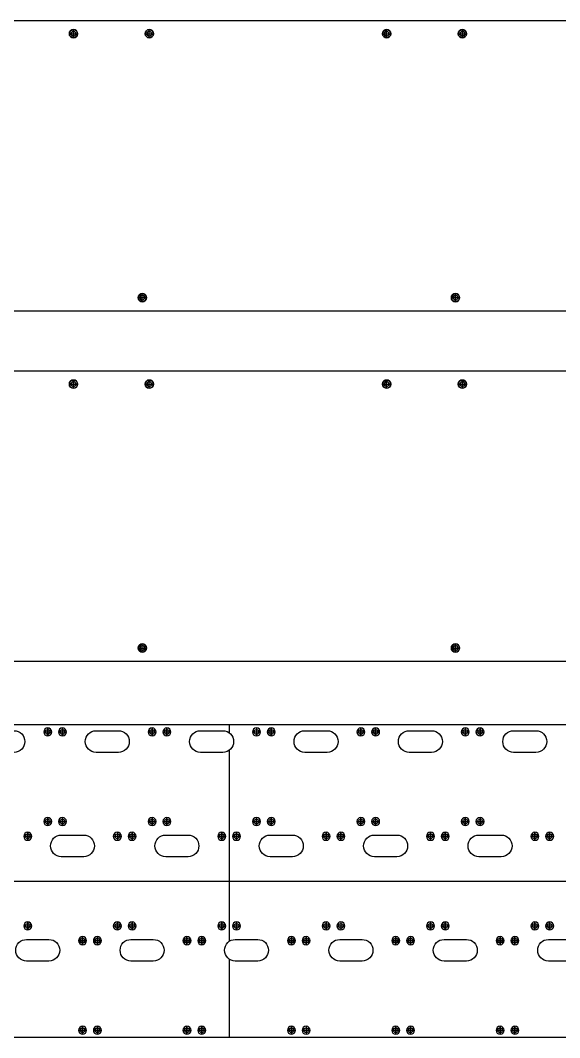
# Model space of a CAD drawing. Extents: x -830 to 619, y -338 to 435.
# Drawn here: x -107 to 255, y -279 to 403 of the extents above; entities that cross this region are included whole.
import ezdxf

# ---------------------------------------------------------------- set-up
doc = ezdxf.new("R2010")
doc.units = 0
doc.layers.add('DEFAULT', color=7, linetype='CONTINUOUS')

msp = doc.modelspace()

# ---------------------------------------------------------------- linework, layer by layer
at = {"layer": 'DEFAULT'}
for p, q in [((-71.321, 391.539, -546.762), (-71.321, 396.539, -546.762)), ((-20.496, 391.539, -546.762), (-20.496, 396.539, -546.762)), ((138.679, 391.539, -546.762), (138.679, 396.539, -546.762)), ((189.504, 391.539, -546.762), (189.504, 396.539, -546.762)), ((-73.821, 394.039, -546.762), (-68.821, 394.039, -546.762)), ((-22.996, 394.039, -546.762), (-17.996, 394.039, -546.762)), ((136.179, 394.039, -546.762), (141.179, 394.039, -546.762)), ((187.004, 394.039, -546.762), (192.004, 394.039, -546.762)), ((-25.154, 214.539, -546.762), (-25.154, 219.539, -546.762)), ((184.846, 214.539, -546.762), (184.846, 219.539, -546.762)), ((-27.654, 217.039, -546.762), (-22.654, 217.039, -546.762)), ((182.346, 217.039, -546.762), (187.346, 217.039, -546.762)), ((-73.821, 159.055, -546.762), (-68.821, 159.055, -546.762)), ((-71.321, 156.555, -546.762), (-71.321, 161.555, -546.762)), ((-22.996, 159.055, -546.762), (-17.996, 159.055, -546.762)), ((-20.496, 156.555, -546.762), (-20.496, 161.555, -546.762)), ((136.179, 159.055, -546.762), (141.179, 159.055, -546.762)), ((138.679, 156.555, -546.762), (138.679, 161.555, -546.762)), ((187.004, 159.055, -546.762), (192.004, 159.055, -546.762)), ((189.504, 156.555, -546.762), (189.504, 161.555, -546.762)), ((-27.654, -17.945, -546.762), (-22.654, -17.945, -546.762)), ((-25.154, -20.445, -546.762), (-25.154, -15.445, -546.762)), ((182.346, -17.945, -546.762), (187.346, -17.945, -546.762)), ((184.846, -20.445, -546.762), (184.846, -15.445, -546.762)), ((-550.224, -69.296, -18), (616.376, -69.296, -18)), ((-91.273, -74.246, -18), (-85.873, -74.246, -18)), ((-91.073, -74.247, -18), (-86.073, -74.247, -18)), ((-88.573, -71.546, -18), (-88.573, -76.946, -18)), ((-88.573, -76.747, -18), (-88.573, -71.747, -18)), ((-81.376, -74.244, -18), (-75.976, -74.244, -18)), ((-81.176, -74.244, -18), (-76.176, -74.244, -18)), ((-78.676, -71.544, -18), (-78.676, -76.944, -18)), ((-78.676, -76.744, -18), (-78.676, -71.744, -18)), ((-56.159, -73.433, -18), (-41.159, -73.433, -18)), ((-21.273, -74.246, -18), (-15.873, -74.246, -18)), ((-21.073, -74.244, -18), (-16.073, -74.244, -18)), ((-18.573, -71.546, -18), (-18.573, -76.946, -18)), ((-18.573, -76.744, -18), (-18.573, -71.744, -18)), ((-11.376, -74.244, -18), (-5.976, -74.244, -18)), ((-11.176, -74.244, -18), (-6.176, -74.244, -18)), ((-8.676, -71.544, -18), (-8.676, -76.944, -18)), ((-8.676, -76.744, -18), (-8.676, -71.744, -18)), ((13.841, -73.433, -18), (28.841, -73.433, -18)), ((33.076, -69.296, -18), (33.076, -74.798, -18)), ((48.727, -74.246, -18), (54.127, -74.246, -18)), ((51.427, -71.546, -18), (51.427, -76.946, -18)), ((58.624, -74.244, -18), (64.024, -74.244, -18)), ((58.824, -74.244, -18), (63.824, -74.244, -18)), ((61.324, -71.544, -18), (61.324, -76.944, -18)), ((61.324, -76.744, -18), (61.324, -71.744, -18)), ((83.841, -73.433, -18), (98.841, -73.433, -18)), ((118.727, -74.246, -18), (124.127, -74.246, -18)), ((118.927, -74.244, -18), (123.927, -74.244, -18)), ((121.427, -71.546, -18), (121.427, -76.946, -18)), ((121.427, -76.744, -18), (121.427, -71.744, -18)), ((128.624, -74.244, -18), (134.024, -74.244, -18)), ((128.824, -74.244, -18), (133.824, -74.244, -18)), ((131.324, -71.544, -18), (131.324, -76.944, -18)), ((131.324, -76.744, -18), (131.324, -71.744, -18)), ((153.841, -73.433, -18), (168.841, -73.433, -18)), ((188.727, -74.246, -18), (194.127, -74.246, -18)), ((191.427, -71.546, -18), (191.427, -76.946, -18)), ((198.624, -74.244, -18), (204.024, -74.244, -18)), ((198.824, -74.247, -18), (203.824, -74.247, -18)), ((201.324, -71.544, -18), (201.324, -76.944, -18)), ((201.324, -76.747, -18), (201.324, -71.747, -18)), ((223.841, -73.433, -18), (238.841, -73.433, -18)), ((-41.159, -87.933, -18), (-56.159, -87.933, -18)), ((28.841, -87.933, -18), (13.841, -87.933, -18)), ((33.076, -86.567, -18), (33.076, -214.748, -18)), ((98.841, -87.933, -18), (83.841, -87.933, -18)), ((168.841, -87.933, -18), (153.841, -87.933, -18)), ((238.841, -87.933, -18), (223.841, -87.933, -18)), ((-91.273, -134.348, -18), (-85.873, -134.348, -18)), ((-91.073, -134.35, -18), (-86.073, -134.35, -18)), ((-88.573, -131.648, -18), (-88.573, -137.048, -18)), ((-88.573, -136.85, -18), (-88.573, -131.85, -18)), ((-81.376, -134.346, -18), (-75.976, -134.346, -18)), ((-81.176, -134.346, -18), (-76.176, -134.346, -18)), ((-78.676, -131.646, -18), (-78.676, -137.046, -18)), ((-78.676, -136.846, -18), (-78.676, -131.846, -18)), ((-21.273, -134.348, -18), (-15.873, -134.348, -18)), ((-21.073, -134.346, -18), (-16.073, -134.346, -18)), ((-18.573, -131.648, -18), (-18.573, -137.048, -18)), ((-18.573, -136.846, -18), (-18.573, -131.846, -18)), ((-11.376, -134.346, -18), (-5.976, -134.346, -18)), ((-11.176, -134.346, -18), (-6.176, -134.346, -18)), ((-8.676, -131.646, -18), (-8.676, -137.046, -18)), ((-8.676, -136.846, -18), (-8.676, -131.846, -18)), ((48.727, -134.348, -18), (54.127, -134.348, -18)), ((48.927, -134.346, -18), (53.927, -134.346, -18)), ((51.427, -131.648, -18), (51.427, -137.048, -18)), ((51.427, -136.846, -18), (51.427, -131.846, -18)), ((58.624, -134.346, -18), (64.024, -134.346, -18)), ((58.824, -134.346, -18), (63.824, -134.346, -18)), ((61.324, -131.646, -18), (61.324, -137.046, -18)), ((61.324, -136.846, -18), (61.324, -131.846, -18)), ((118.727, -134.348, -18), (124.127, -134.348, -18)), ((118.927, -134.346, -18), (123.927, -134.346, -18)), ((121.427, -131.648, -18), (121.427, -137.048, -18)), ((121.427, -136.846, -18), (121.427, -131.846, -18)), ((128.624, -134.346, -18), (134.024, -134.346, -18)), ((128.824, -134.346, -18), (133.824, -134.346, -18)), ((131.324, -131.646, -18), (131.324, -137.046, -18)), ((131.324, -136.846, -18), (131.324, -131.846, -18)), ((188.727, -134.348, -18), (194.127, -134.348, -18)), ((188.927, -134.346, -18), (193.927, -134.346, -18)), ((191.427, -131.648, -18), (191.427, -137.048, -18)), ((191.427, -136.846, -18), (191.427, -131.846, -18)), ((198.624, -134.346, -18), (204.024, -134.346, -18)), ((198.824, -134.35, -18), (203.824, -134.35, -18)), ((201.324, -131.646, -18), (201.324, -137.046, -18)), ((201.324, -136.85, -18), (201.324, -131.85, -18)), ((-101.976, -141.544, -18), (-101.976, -146.944, -18)), ((-101.976, -146.744, -18), (-101.976, -141.744, -18)), ((-41.873, -141.546, -18), (-41.873, -146.946, -18)), ((-31.976, -141.544, -18), (-31.976, -146.944, -18)), ((-31.976, -146.744, -18), (-31.976, -141.744, -18)), ((28.127, -141.546, -18), (28.127, -146.946, -18)), ((28.127, -146.744, -18), (28.127, -141.744, -18)), ((38.024, -141.544, -18), (38.024, -146.944, -18)), ((38.024, -146.744, -18), (38.024, -141.744, -18)), ((98.127, -141.546, -18), (98.127, -146.946, -18)), ((98.127, -146.744, -18), (98.127, -141.744, -18)), ((108.024, -141.544, -18), (108.024, -146.944, -18)), ((108.024, -146.744, -18), (108.024, -141.744, -18)), ((168.127, -141.546, -18), (168.127, -146.946, -18)), ((168.127, -146.744, -18), (168.127, -141.744, -18)), ((178.024, -141.544, -18), (178.024, -146.944, -18)), ((178.024, -146.744, -18), (178.024, -141.744, -18)), ((238.127, -141.546, -18), (238.127, -146.946, -18)), ((238.127, -146.744, -18), (238.127, -141.744, -18)), ((248.024, -141.544, -18), (248.024, -146.944, -18)), ((248.024, -146.744, -18), (248.024, -141.744, -18)), ((-104.676, -144.244, -18), (-99.276, -144.244, -18)), ((-104.476, -144.244, -18), (-99.476, -144.244, -18)), ((-79.459, -143.433, -18), (-64.459, -143.433, -18)), ((-44.573, -144.246, -18), (-39.173, -144.246, -18)), ((-34.676, -144.244, -18), (-29.276, -144.244, -18)), ((-34.476, -144.244, -18), (-29.476, -144.244, -18)), ((-9.459, -143.433, -18), (5.541, -143.433, -18)), ((25.427, -144.246, -18), (30.827, -144.246, -18)), ((25.627, -144.244, -18), (30.627, -144.244, -18)), ((35.324, -144.244, -18), (40.724, -144.244, -18)), ((35.524, -144.244, -18), (40.524, -144.244, -18)), ((60.541, -143.433, -18), (75.541, -143.433, -18)), ((95.427, -144.246, -18), (100.827, -144.246, -18)), ((95.627, -144.244, -18), (100.627, -144.244, -18)), ((105.324, -144.244, -18), (110.724, -144.244, -18)), ((105.524, -144.244, -18), (110.524, -144.244, -18)), ((130.541, -143.433, -18), (145.541, -143.433, -18)), ((165.427, -144.246, -18), (170.827, -144.246, -18)), ((165.627, -144.244, -18), (170.627, -144.244, -18)), ((175.324, -144.244, -18), (180.724, -144.244, -18)), ((175.524, -144.244, -18), (180.524, -144.244, -18)), ((200.541, -143.433, -18), (215.541, -143.433, -18)), ((235.427, -144.246, -18), (240.827, -144.246, -18)), ((235.627, -144.244, -18), (240.627, -144.244, -18)), ((245.324, -144.244, -18), (250.724, -144.244, -18)), ((245.524, -144.244, -18), (250.524, -144.244, -18)), ((-64.459, -157.933, -18), (-79.459, -157.933, -18)), ((5.541, -157.933, -18), (-9.459, -157.933, -18)), ((75.541, -157.933, -18), (60.541, -157.933, -18)), ((145.541, -157.933, -18), (130.541, -157.933, -18)), ((215.541, -157.933, -18), (200.541, -157.933, -18)), ((-550.224, -174.296, -18), (616.376, -174.296, -18)), ((-104.676, -204.346, -18), (-99.276, -204.346, -18)), ((-104.476, -204.346, -18), (-99.476, -204.346, -18)), ((-101.976, -201.646, -18), (-101.976, -207.046, -18)), ((-101.976, -206.846, -18), (-101.976, -201.846, -18)), ((-44.573, -204.348, -18), (-39.173, -204.348, -18)), ((-44.373, -204.346, -18), (-39.373, -204.346, -18)), ((-41.873, -201.648, -18), (-41.873, -207.048, -18)), ((-41.873, -206.846, -18), (-41.873, -201.846, -18)), ((-34.676, -204.346, -18), (-29.276, -204.346, -18)), ((-34.476, -204.346, -18), (-29.476, -204.346, -18)), ((-31.976, -201.646, -18), (-31.976, -207.046, -18)), ((-31.976, -206.846, -18), (-31.976, -201.846, -18)), ((25.427, -204.348, -18), (30.827, -204.348, -18)), ((25.627, -204.346, -18), (30.627, -204.346, -18)), ((28.127, -201.648, -18), (28.127, -207.048, -18)), ((28.127, -206.846, -18), (28.127, -201.846, -18)), ((35.324, -204.346, -18), (40.724, -204.346, -18)), ((35.524, -204.346, -18), (40.524, -204.346, -18)), ((38.024, -201.646, -18), (38.024, -207.046, -18)), ((38.024, -206.846, -18), (38.024, -201.846, -18)), ((95.427, -204.348, -18), (100.827, -204.348, -18)), ((95.627, -204.346, -18), (100.627, -204.346, -18)), ((98.127, -201.648, -18), (98.127, -207.048, -18)), ((98.127, -206.846, -18), (98.127, -201.846, -18)), ((105.324, -204.346, -18), (110.724, -204.346, -18)), ((108.024, -201.646, -18), (108.024, -207.046, -18)), ((165.427, -204.348, -18), (170.827, -204.348, -18)), ((165.627, -204.346, -18), (170.627, -204.346, -18)), ((168.127, -201.648, -18), (168.127, -207.048, -18)), ((168.127, -206.846, -18), (168.127, -201.846, -18)), ((175.324, -204.346, -18), (180.724, -204.346, -18)), ((175.524, -204.346, -18), (180.524, -204.346, -18)), ((178.024, -201.646, -18), (178.024, -207.046, -18)), ((178.024, -206.846, -18), (178.024, -201.846, -18)), ((235.427, -204.348, -18), (240.827, -204.348, -18)), ((235.627, -204.346, -18), (240.627, -204.346, -18)), ((238.127, -201.648, -18), (238.127, -207.048, -18)), ((238.127, -206.846, -18), (238.127, -201.846, -18)), ((245.324, -204.346, -18), (250.724, -204.346, -18)), ((245.524, -204.346, -18), (250.524, -204.346, -18)), ((248.024, -201.646, -18), (248.024, -207.046, -18)), ((248.024, -206.846, -18), (248.024, -201.846, -18)), ((-102.759, -213.433, -18), (-87.759, -213.433, -18)), ((-67.873, -214.246, -18), (-62.473, -214.246, -18)), ((-67.673, -214.244, -18), (-62.673, -214.244, -18)), ((-65.173, -211.546, -18), (-65.173, -216.946, -18)), ((-65.173, -216.744, -18), (-65.173, -211.744, -18)), ((-57.976, -214.244, -18), (-52.576, -214.244, -18)), ((-57.776, -214.244, -18), (-52.776, -214.244, -18)), ((-55.276, -211.544, -18), (-55.276, -216.944, -18)), ((-55.276, -216.744, -18), (-55.276, -211.744, -18)), ((-32.759, -213.433, -18), (-17.759, -213.433, -18)), ((2.127, -214.246, -18), (7.527, -214.246, -18)), ((2.327, -214.244, -18), (7.327, -214.244, -18)), ((4.827, -211.546, -18), (4.827, -216.946, -18)), ((4.827, -216.744, -18), (4.827, -211.744, -18)), ((12.024, -214.244, -18), (17.424, -214.244, -18)), ((12.224, -214.244, -18), (17.224, -214.244, -18)), ((14.724, -211.544, -18), (14.724, -216.944, -18)), ((14.724, -216.744, -18), (14.724, -211.744, -18)), ((37.241, -213.433, -18), (52.241, -213.433, -18)), ((72.127, -214.246, -18), (77.527, -214.246, -18)), ((72.327, -214.244, -18), (77.327, -214.244, -18)), ((74.827, -211.546, -18), (74.827, -216.946, -18)), ((74.827, -216.744, -18), (74.827, -211.744, -18)), ((82.024, -214.244, -18), (87.424, -214.244, -18)), ((82.224, -214.244, -18), (87.224, -214.244, -18)), ((84.724, -211.544, -18), (84.724, -216.944, -18)), ((84.724, -216.744, -18), (84.724, -211.744, -18)), ((107.241, -213.433, -18), (122.241, -213.433, -18)), ((142.127, -214.246, -18), (147.527, -214.246, -18)), ((142.327, -214.244, -18), (147.327, -214.244, -18)), ((144.827, -211.546, -18), (144.827, -216.946, -18)), ((144.827, -216.744, -18), (144.827, -211.744, -18)), ((152.024, -214.244, -18), (157.424, -214.244, -18)), ((152.224, -214.244, -18), (157.224, -214.244, -18)), ((154.724, -211.544, -18), (154.724, -216.944, -18)), ((154.724, -216.744, -18), (154.724, -211.744, -18)), ((177.241, -213.433, -18), (192.241, -213.433, -18)), ((212.127, -214.246, -18), (217.527, -214.246, -18)), ((212.327, -214.244, -18), (217.327, -214.244, -18)), ((214.827, -211.546, -18), (214.827, -216.946, -18)), ((214.827, -216.744, -18), (214.827, -211.744, -18)), ((222.024, -214.244, -18), (227.424, -214.244, -18)), ((222.224, -214.244, -18), (227.224, -214.244, -18)), ((224.724, -211.544, -18), (224.724, -216.944, -18)), ((224.724, -216.744, -18), (224.724, -211.744, -18)), ((247.241, -213.433, -18), (262.241, -213.433, -18)), ((-87.759, -227.933, -18), (-102.759, -227.933, -18)), ((-17.759, -227.933, -18), (-32.759, -227.933, -18)), ((33.076, -226.617, -18), (33.076, -279.296, -18)), ((52.241, -227.933, -18), (37.241, -227.933, -18)), ((122.241, -227.933, -18), (107.241, -227.933, -18)), ((192.241, -227.933, -18), (177.241, -227.933, -18)), ((262.241, -227.933, -18), (247.241, -227.933, -18)), ((-65.173, -271.648, -18), (-65.173, -277.048, -18)), ((-65.173, -276.846, -18), (-65.173, -271.846, -18)), ((-55.276, -271.646, -18), (-55.276, -277.046, -18)), ((-55.276, -276.846, -18), (-55.276, -271.846, -18)), ((4.827, -271.648, -18), (4.827, -277.048, -18)), ((4.827, -276.846, -18), (4.827, -271.846, -18)), ((14.724, -271.646, -18), (14.724, -277.046, -18)), ((14.724, -276.846, -18), (14.724, -271.846, -18)), ((74.827, -271.648, -18), (74.827, -277.048, -18)), ((74.827, -276.846, -18), (74.827, -271.846, -18)), ((84.724, -271.646, -18), (84.724, -277.046, -18)), ((144.827, -271.648, -18), (144.827, -277.048, -18)), ((144.827, -276.846, -18), (144.827, -271.846, -18)), ((154.724, -271.646, -18), (154.724, -277.046, -18)), ((154.724, -276.846, -18), (154.724, -271.846, -18)), ((214.827, -271.648, -18), (214.827, -277.048, -18)), ((214.827, -276.846, -18), (214.827, -271.846, -18)), ((224.724, -271.646, -18), (224.724, -277.046, -18)), ((224.724, -276.846, -18), (224.724, -271.846, -18)), ((616.376, -279.296, -18), (-550.224, -279.296, -18)), ((-67.873, -274.348, -18), (-62.473, -274.348, -18)), ((-67.673, -274.346, -18), (-62.673, -274.346, -18)), ((-57.976, -274.346, -18), (-52.576, -274.346, -18)), ((-57.776, -274.346, -18), (-52.776, -274.346, -18)), ((2.127, -274.348, -18), (7.527, -274.348, -18)), ((2.327, -274.346, -18), (7.327, -274.346, -18)), ((12.024, -274.346, -18), (17.424, -274.346, -18)), ((12.224, -274.346, -18), (17.224, -274.346, -18)), ((72.127, -274.348, -18), (77.527, -274.348, -18)), ((72.327, -274.346, -18), (77.327, -274.346, -18)), ((82.024, -274.346, -18), (87.424, -274.346, -18)), ((142.127, -274.348, -18), (147.527, -274.348, -18)), ((142.327, -274.346, -18), (147.327, -274.346, -18)), ((152.024, -274.346, -18), (157.424, -274.346, -18)), ((152.224, -274.346, -18), (157.224, -274.346, -18)), ((212.127, -274.348, -18), (217.527, -274.348, -18)), ((212.327, -274.346, -18), (217.327, -274.346, -18)), ((222.024, -274.346, -18), (227.424, -274.346, -18)), ((222.224, -274.346, -18), (227.224, -274.346, -18))]:
    msp.add_line(p, q, dxfattribs=at)
for points in [[(618.659, 208.039), (-501.341, 208.039), (-501.341, 403.039), (618.659, 403.039)], [(618.659, -26.945), (-501.341, -26.945), (-501.341, 168.055), (618.659, 168.055)]]:
    msp.add_lwpolyline(points, close=True, dxfattribs=at)
for centre, radius in [((-71.321, 394.039, -546.762), 2.75), ((-71.321, 394.039, -546.762), 2.75), ((-71.321, 394.039, -546.762), 2.75), ((-20.496, 394.039, -546.762), 2.75), ((-20.496, 394.039, -546.762), 2.75), ((-20.496, 394.039, -546.762), 2.75), ((-20.496, 394.039, -546.762), 2.75), ((138.679, 394.039, -546.762), 2.75), ((138.679, 394.039, -546.762), 2.75), ((138.679, 394.039, -546.762), 2.75), ((189.504, 394.039, -546.762), 2.75), ((189.504, 394.039, -546.762), 2.75), ((189.504, 394.039, -546.762), 2.75), ((189.504, 394.039, -546.762), 2.75), ((-71.321, 394.039, -546.762), 1.587), ((-71.321, 394.039, -546.762), 1.587), ((-71.321, 394.039, -546.762), 1.587), ((-71.321, 394.039, -546.762), 1.587), ((-71.321, 394.039, -546.762), 1.587), ((-20.496, 394.039, -546.762), 1.587), ((-20.496, 394.039, -546.762), 1.587), ((-20.496, 394.039, -546.762), 1.587), ((-20.496, 394.039, -546.762), 1.587), ((138.679, 394.039, -546.762), 1.587), ((138.679, 394.039, -546.762), 1.587), ((138.679, 394.039, -546.762), 1.587), ((138.679, 394.039, -546.762), 1.587), ((138.679, 394.039, -546.762), 1.587), ((189.504, 394.039, -546.762), 1.587), ((189.504, 394.039, -546.762), 1.587), ((189.504, 394.039, -546.762), 1.587), ((189.504, 394.039, -546.762), 1.587), ((-25.154, 217.039, -546.762), 2.75), ((-25.154, 217.039, -546.762), 2.75), ((-25.154, 217.039, -546.762), 1.587), ((-25.154, 217.039, -546.762), 1.587), ((184.846, 217.039, -546.762), 2.75), ((184.846, 217.039, -546.762), 2.75), ((184.846, 217.039, -546.762), 1.587), ((184.846, 217.039, -546.762), 1.587), ((-71.321, 159.055, -546.762), 2.75), ((-71.321, 159.055, -546.762), 2.75), ((-71.321, 159.055, -546.762), 2.75), ((-71.321, 159.055, -546.762), 1.587), ((-71.321, 159.055, -546.762), 1.587), ((-71.321, 159.055, -546.762), 1.587), ((-71.321, 159.055, -546.762), 1.587), ((-71.321, 159.055, -546.762), 1.587), ((-20.496, 159.055, -546.762), 2.75), ((-20.496, 159.055, -546.762), 2.75), ((-20.496, 159.055, -546.762), 2.75), ((-20.496, 159.055, -546.762), 2.75), ((-20.496, 159.055, -546.762), 1.587), ((-20.496, 159.055, -546.762), 1.587), ((-20.496, 159.055, -546.762), 1.587), ((-20.496, 159.055, -546.762), 1.587), ((138.679, 159.055, -546.762), 2.75), ((138.679, 159.055, -546.762), 2.75), ((138.679, 159.055, -546.762), 2.75), ((138.679, 159.055, -546.762), 1.587), ((138.679, 159.055, -546.762), 1.587), ((138.679, 159.055, -546.762), 1.587), ((138.679, 159.055, -546.762), 1.587), ((138.679, 159.055, -546.762), 1.587), ((189.504, 159.055, -546.762), 2.75), ((189.504, 159.055, -546.762), 2.75), ((189.504, 159.055, -546.762), 2.75), ((189.504, 159.055, -546.762), 2.75), ((189.504, 159.055, -546.762), 1.587), ((189.504, 159.055, -546.762), 1.587), ((189.504, 159.055, -546.762), 1.587), ((189.504, 159.055, -546.762), 1.587), ((-25.154, -17.945, -546.762), 2.75), ((-25.154, -17.945, -546.762), 2.75), ((-25.154, -17.945, -546.762), 1.587), ((-25.154, -17.945, -546.762), 1.587), ((184.846, -17.945, -546.762), 2.75), ((184.846, -17.945, -546.762), 2.75), ((184.846, -17.945, -546.762), 1.587), ((184.846, -17.945, -546.762), 1.587), ((-88.573, -74.247, -18), 1.587), ((-78.676, -74.244, -18), 1.587), ((-18.573, -74.244, -18), 1.587), ((-8.676, -74.244, -18), 1.587), ((51.427, -74.244, -18), 1.587), ((61.324, -74.244, -18), 1.587), ((121.427, -74.244, -18), 1.587), ((131.324, -74.244, -18), 1.587), ((191.427, -74.244, -18), 1.587), ((201.324, -74.247, -18), 1.587), ((-88.573, -134.35, -18), 1.587), ((-78.676, -134.346, -18), 1.587), ((-18.573, -134.346, -18), 1.587), ((-8.676, -134.346, -18), 1.587), ((51.427, -134.346, -18), 1.587), ((61.324, -134.346, -18), 1.587), ((121.427, -134.346, -18), 1.587), ((131.324, -134.346, -18), 1.587), ((191.427, -134.346, -18), 1.587), ((201.324, -134.35, -18), 1.587), ((-101.976, -144.244, -18), 1.587), ((-41.873, -144.244, -18), 1.587), ((-31.976, -144.244, -18), 1.587), ((28.127, -144.244, -18), 1.587), ((38.024, -144.244, -18), 1.587), ((98.127, -144.244, -18), 1.587), ((108.024, -144.244, -18), 1.587), ((168.127, -144.244, -18), 1.587), ((178.024, -144.244, -18), 1.587), ((238.127, -144.244, -18), 1.587), ((248.024, -144.244, -18), 1.587), ((-101.976, -204.346, -18), 1.587), ((-41.873, -204.346, -18), 1.587), ((-31.976, -204.346, -18), 1.587), ((28.127, -204.346, -18), 1.587), ((38.024, -204.346, -18), 1.587), ((98.127, -204.346, -18), 1.587), ((108.024, -204.346, -18), 1.587), ((168.127, -204.346, -18), 1.587), ((178.024, -204.346, -18), 1.587), ((238.127, -204.346, -18), 1.587), ((248.024, -204.346, -18), 1.587), ((-65.173, -214.244, -18), 1.587), ((-55.276, -214.244, -18), 1.587), ((4.827, -214.244, -18), 1.587), ((14.724, -214.244, -18), 1.587), ((74.827, -214.244, -18), 1.587), ((84.724, -214.244, -18), 1.587), ((144.827, -214.244, -18), 1.587), ((154.724, -214.244, -18), 1.587), ((214.827, -214.244, -18), 1.587), ((224.724, -214.244, -18), 1.587), ((-65.173, -274.346, -18), 1.587), ((-55.276, -274.346, -18), 1.587), ((4.827, -274.346, -18), 1.587), ((14.724, -274.346, -18), 1.587), ((74.827, -274.346, -18), 1.587), ((84.724, -274.346, -18), 1.587), ((144.827, -274.346, -18), 1.587), ((154.724, -274.346, -18), 1.587), ((214.827, -274.346, -18), 1.587), ((224.724, -274.346, -18), 1.587)]:
    msp.add_circle(centre, radius, dxfattribs=at)
at = {"layer": 'DEFAULT', "extrusion": (0, 0, -1)}
for centre, radius in [((71.321, 394.039, 546.762), 2.75), ((20.496, 394.039, 546.762), 2.75), ((-138.679, 394.039, 546.762), 2.75), ((-189.504, 394.039, 546.762), 2.75), ((71.321, 394.039, 546.762), 1.587), ((20.496, 394.039, 546.762), 1.587), ((-138.679, 394.039, 546.762), 1.587), ((-189.504, 394.039, 546.762), 1.587), ((25.154, 217.039, 546.762), 2.75), ((25.154, 217.039, 546.762), 1.587), ((-184.846, 217.039, 546.762), 2.75), ((-184.846, 217.039, 546.762), 1.587), ((71.321, 159.055, 546.762), 2.75), ((71.321, 159.055, 546.762), 1.587), ((20.496, 159.055, 546.762), 2.75), ((20.496, 159.055, 546.762), 1.587), ((-138.679, 159.055, 546.762), 2.75), ((-138.679, 159.055, 546.762), 1.587), ((-189.504, 159.055, 546.762), 2.75), ((-189.504, 159.055, 546.762), 1.587), ((25.154, -17.945, 546.762), 2.75), ((25.154, -17.945, 546.762), 1.587), ((-184.846, -17.945, 546.762), 2.75), ((-184.846, -17.945, 546.762), 1.587), ((88.573, -74.246, 18), 2.7), ((88.573, -74.246, 18), 2.7), ((78.676, -74.244, 18), 2.7), ((78.676, -74.244, 18), 2.7), ((18.573, -74.246, 18), 2.7), ((18.573, -74.246, 18), 2.7), ((8.676, -74.244, 18), 2.7), ((8.676, -74.244, 18), 2.7), ((-51.427, -74.246, 18), 2.7), ((-51.427, -74.246, 18), 2.7), ((-61.324, -74.244, 18), 2.7), ((-61.324, -74.244, 18), 2.7), ((-121.427, -74.246, 18), 2.7), ((-121.427, -74.246, 18), 2.7), ((-131.324, -74.244, 18), 2.7), ((-131.324, -74.244, 18), 2.7), ((-191.427, -74.246, 18), 2.7), ((-191.427, -74.246, 18), 2.7), ((-201.324, -74.244, 18), 2.7), ((-201.324, -74.244, 18), 2.7), ((88.573, -134.348, 18), 2.7), ((88.573, -134.348, 18), 2.7), ((78.676, -134.346, 18), 2.7), ((78.676, -134.346, 18), 2.7), ((18.573, -134.348, 18), 2.7), ((18.573, -134.348, 18), 2.7), ((8.676, -134.346, 18), 2.7), ((8.676, -134.346, 18), 2.7), ((-51.427, -134.348, 18), 2.7), ((-51.427, -134.348, 18), 2.7), ((-61.324, -134.346, 18), 2.7), ((-61.324, -134.346, 18), 2.7), ((-121.427, -134.348, 18), 2.7), ((-121.427, -134.348, 18), 2.7), ((-131.324, -134.346, 18), 2.7), ((-131.324, -134.346, 18), 2.7), ((-191.427, -134.348, 18), 2.7), ((-191.427, -134.348, 18), 2.7), ((-201.324, -134.346, 18), 2.7), ((-201.324, -134.346, 18), 2.7), ((101.976, -144.244, 18), 2.7), ((101.976, -144.244, 18), 2.7), ((41.873, -144.246, 18), 2.7), ((41.873, -144.246, 18), 2.7), ((31.976, -144.244, 18), 2.7), ((31.976, -144.244, 18), 2.7), ((-28.127, -144.246, 18), 2.7), ((-28.127, -144.246, 18), 2.7), ((-38.024, -144.244, 18), 2.7), ((-38.024, -144.244, 18), 2.7), ((-98.127, -144.246, 18), 2.7), ((-98.127, -144.246, 18), 2.7), ((-108.024, -144.244, 18), 2.7), ((-108.024, -144.244, 18), 2.7), ((-168.127, -144.246, 18), 2.7), ((-168.127, -144.246, 18), 2.7), ((-178.024, -144.244, 18), 2.7), ((-178.024, -144.244, 18), 2.7), ((-238.127, -144.246, 18), 2.7), ((-238.127, -144.246, 18), 2.7), ((-248.024, -144.244, 18), 2.7), ((-248.024, -144.244, 18), 2.7), ((101.976, -204.346, 18), 2.7), ((101.976, -204.346, 18), 2.7), ((41.873, -204.348, 18), 2.7), ((41.873, -204.348, 18), 2.7), ((31.976, -204.346, 18), 2.7), ((31.976, -204.346, 18), 2.7), ((-28.127, -204.348, 18), 2.7), ((-28.127, -204.348, 18), 2.7), ((-38.024, -204.346, 18), 2.7), ((-38.024, -204.346, 18), 2.7), ((-98.127, -204.348, 18), 2.7), ((-98.127, -204.348, 18), 2.7), ((-108.024, -204.346, 18), 2.7), ((-108.024, -204.346, 18), 2.7), ((-168.127, -204.348, 18), 2.7), ((-168.127, -204.348, 18), 2.7), ((-178.024, -204.346, 18), 2.7), ((-178.024, -204.346, 18), 2.7), ((-238.127, -204.348, 18), 2.7), ((-238.127, -204.348, 18), 2.7), ((-248.024, -204.346, 18), 2.7), ((-248.024, -204.346, 18), 2.7), ((65.173, -214.246, 18), 2.7), ((65.173, -214.246, 18), 2.7), ((55.276, -214.244, 18), 2.7), ((55.276, -214.244, 18), 2.7), ((-4.827, -214.246, 18), 2.7), ((-4.827, -214.246, 18), 2.7), ((-14.724, -214.244, 18), 2.7), ((-14.724, -214.244, 18), 2.7), ((-74.827, -214.246, 18), 2.7), ((-74.827, -214.246, 18), 2.7), ((-84.724, -214.244, 18), 2.7), ((-84.724, -214.244, 18), 2.7), ((-144.827, -214.246, 18), 2.7), ((-144.827, -214.246, 18), 2.7), ((-154.724, -214.244, 18), 2.7), ((-154.724, -214.244, 18), 2.7), ((-214.827, -214.246, 18), 2.7), ((-214.827, -214.246, 18), 2.7), ((-224.724, -214.244, 18), 2.7), ((-224.724, -214.244, 18), 2.7), ((65.173, -274.348, 18), 2.7), ((65.173, -274.348, 18), 2.7), ((55.276, -274.346, 18), 2.7), ((55.276, -274.346, 18), 2.7), ((-4.827, -274.348, 18), 2.7), ((-4.827, -274.348, 18), 2.7), ((-14.724, -274.346, 18), 2.7), ((-14.724, -274.346, 18), 2.7), ((-74.827, -274.348, 18), 2.7), ((-74.827, -274.348, 18), 2.7), ((-84.724, -274.346, 18), 2.7), ((-84.724, -274.346, 18), 2.7), ((-144.827, -274.348, 18), 2.7), ((-144.827, -274.348, 18), 2.7), ((-154.724, -274.346, 18), 2.7), ((-154.724, -274.346, 18), 2.7), ((-214.827, -274.348, 18), 2.7), ((-214.827, -274.348, 18), 2.7), ((-224.724, -274.346, 18), 2.7), ((-224.724, -274.346, 18), 2.7)]:
    msp.add_circle(centre, radius, dxfattribs=at)
for centre, start, end in [((111.159, -80.683, 18), 90, 270), ((56.159, -80.683, 18), 270, 90), ((41.159, -80.683, 18), 90, 270), ((-13.841, -80.683, 18), 270, 90), ((-28.841, -80.683, 18), 90, 270), ((-83.841, -80.683, 18), 270, 90), ((-98.841, -80.683, 18), 90, 270), ((-153.841, -80.683, 18), 270, 90), ((-168.841, -80.683, 18), 90, 270), ((-223.841, -80.683, 18), 270, 90), ((-238.841, -80.683, 18), 90, 270), ((79.459, -150.683, 18), 270, 90), ((64.459, -150.683, 18), 90, 270), ((9.459, -150.683, 18), 270, 90), ((-5.541, -150.683, 18), 90, 270), ((-60.541, -150.683, 18), 270, 90), ((-75.541, -150.683, 18), 90, 270), ((-130.541, -150.683, 18), 270, 90), ((-145.541, -150.683, 18), 90, 270), ((-200.541, -150.683, 18), 270, 90), ((-215.541, -150.683, 18), 90, 270), ((102.759, -220.683, 18), 270, 90), ((87.759, -220.683, 18), 90, 270), ((32.759, -220.683, 18), 270, 90), ((17.759, -220.683, 18), 90, 270), ((-37.241, -220.683, 18), 270, 90), ((-52.241, -220.683, 18), 90, 270), ((-107.241, -220.683, 18), 270, 90), ((-122.241, -220.683, 18), 90, 270), ((-177.241, -220.683, 18), 270, 90), ((-192.241, -220.683, 18), 90, 270), ((-247.241, -220.683, 18), 270, 90)]:
    msp.add_arc(centre, 7.25, start, end, dxfattribs=at)

doc.saveas('drawing.dxf')
